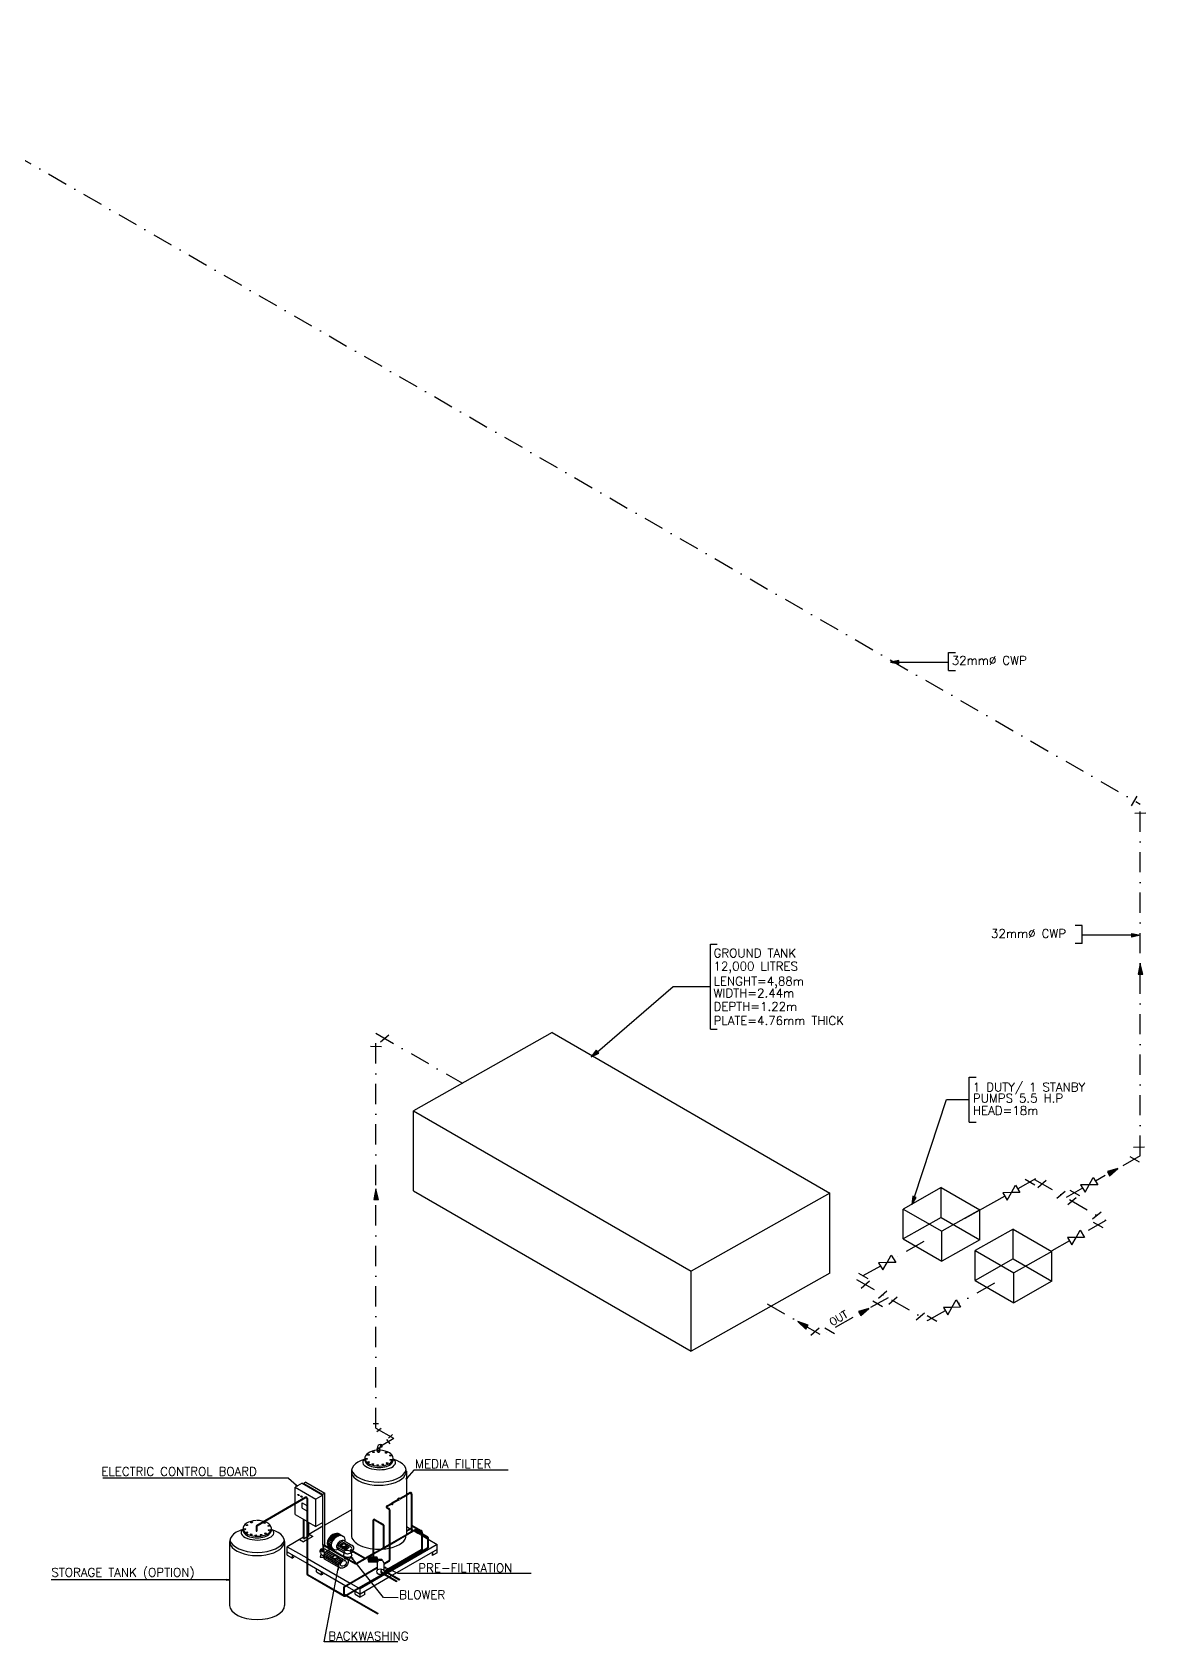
# Model space of a CAD drawing. Extents: x 3065113 to 6433189, y 628544 to 1322066.
# Drawn here: x 3185003 to 3204253, y 696861 to 724688 of the extents above; entities that cross this region are included whole.
import ezdxf

# ---------------------------------------------------------------- set-up
doc = ezdxf.new("R2010")
doc.units = 0
doc.header["$LTSCALE"] = 700
doc.header["$MEASUREMENT"] = 0
doc.linetypes.add('DASHDOT', pattern=[1, 0.5, -0.25, 0, -0.25])
for name, color, linetype in [('DRAINGE', 6, 'CONTINUOUS'), ('LINE', 7, 'CONTINUOUS'), ('PIPE', 4, 'CONTINUOUS'), ('TEXT', 1, 'CONTINUOUS'), ('W-SUPPLY', 4, 'DASHDOT'), ('WAT-TXT', 8, 'CONTINUOUS')]:
    doc.layers.add(name, color=color, linetype=linetype)
doc.styles.add('ROMANC', font='ROMANC', dxfattribs={"height": 0.2})

msp = doc.modelspace()

# ---------------------------------------------------------------- linework, layer by layer
at = {"layer": 'DRAINGE', "color": 4, "linetype": 'Continuous', "flags": 128}
for points in [[(3203274, 704761), (3203345, 704890), (3203421, 704764)], [(3201929, 704626), (3201782, 704623), (3201857, 704497)], [(3201929, 704626), (3202000, 704755), (3202076, 704628)], [(3203274, 704761), (3203126, 704759), (3203202, 704632)], [(3203047, 703851), (3202900, 703848), (3202976, 703722)], [(3203047, 703851), (3203119, 703980), (3203195, 703853)], [(3199782, 703417), (3199853, 703546), (3199929, 703420)], [(3199782, 703417), (3199634, 703415), (3199710, 703289)], [(3200900, 702643), (3200753, 702640), (3200829, 702514)], [(3200900, 702643), (3200972, 702771), (3201047, 702645)]]:
    msp.add_lwpolyline(points, close=True, dxfattribs=at)
at = {"layer": 'LINE', "color": 8}
for p, q in [((3190520, 699145), (3190061, 698879)), ((3190024, 698858), (3189782, 698718)), ((3190267, 698735), (3190334, 698697)), ((3191471, 698854), (3191537, 698817)), ((3191566, 698800), (3191593, 698784)), ((3191604, 698778), (3191667, 698741)), ((3191667, 698741), (3191732, 698704)), ((3189694, 698668), (3189412, 698505)), ((3189412, 698415), (3189412, 698505)), ((3189412, 698505), (3189749, 698311)), ((3190104, 698562), (3190171, 698523)), ((3190105, 698584), (3190172, 698546)), ((3190109, 698536), (3190176, 698498)), ((3190111, 698609), (3190177, 698570)), ((3190121, 698632), (3190187, 698594)), ((3190131, 698651), (3190198, 698612)), ((3190144, 698668), (3190211, 698629)), ((3190158, 698683), (3190225, 698645)), ((3190176, 698699), (3190243, 698660)), ((3190194, 698711), (3190260, 698672)), ((3190213, 698721), (3190280, 698683)), ((3190235, 698730), (3190302, 698691)), ((3190264, 698505), (3190400, 698427)), ((3190268, 698533), (3190411, 698450)), ((3190278, 698555), (3190421, 698472)), ((3190292, 698575), (3190358, 698537)), ((3190312, 698593), (3190383, 698551)), ((3190338, 698607), (3190481, 698525)), ((3190394, 698558), (3190344, 698529)), ((3190344, 698529), (3190391, 698502)), ((3190344, 698516), (3190344, 698529)), ((3190441, 698530), (3190391, 698502)), ((3190441, 698518), (3190391, 698489)), ((3190391, 698489), (3190391, 698502)), ((3190394, 698558), (3190441, 698530)), ((3190416, 698503), (3190436, 698492)), ((3190441, 698518), (3190441, 698530)), ((3190441, 698518), (3190455, 698510)), ((3192005, 698546), (3191156, 698056)), ((3192005, 698456), (3191234, 698011)), ((3191743, 698697), (3191835, 698644)), ((3191847, 698638), (3192005, 698546)), ((3192002, 698401), (3192002, 698455)), ((3192005, 698456), (3192005, 698546)), ((3189412, 698415), (3189749, 698221)), ((3189413, 698361), (3189413, 698415)), ((3189413, 698361), (3189502, 698309)), ((3189502, 698309), (3189502, 698363)), ((3189502, 698334), (3189523, 698322)), ((3189523, 698322), (3189502, 698309)), ((3189761, 698304), (3190501, 697876)), ((3189761, 698214), (3190423, 697831)), ((3190036, 698334), (3190301, 698181)), ((3190041, 698363), (3190305, 698211)), ((3190051, 698386), (3190316, 698234)), ((3190067, 698408), (3190201, 698330)), ((3190088, 698427), (3190228, 698346)), ((3190116, 698443), (3190380, 698290)), ((3190240, 698352), (3190186, 698322)), ((3190186, 698322), (3190237, 698293)), ((3190186, 698309), (3190186, 698322)), ((3190290, 698323), (3190237, 698293)), ((3190290, 698310), (3190237, 698279)), ((3190237, 698279), (3190237, 698293)), ((3190240, 698352), (3190290, 698323)), ((3190263, 698295), (3190331, 698255)), ((3190290, 698310), (3190290, 698323)), ((3190290, 698310), (3190352, 698274)), ((3190822, 698319), (3190958, 698319)), ((3190822, 698310), (3190958, 698310)), ((3190822, 698300), (3190958, 698300)), ((3190822, 698290), (3190958, 698290)), ((3190822, 698282), (3190958, 698282)), ((3190822, 698275), (3190958, 698275)), ((3190822, 698267), (3190958, 698267)), ((3190822, 698258), (3190958, 698258)), ((3190822, 698251), (3190958, 698251)), ((3190822, 698244), (3190958, 698244)), ((3191926, 698378), (3191909, 698368)), ((3191909, 698368), (3191926, 698357)), ((3191926, 698357), (3191926, 698411)), ((3192002, 698401), (3191926, 698357)), ((3189766, 698027), (3190404, 697661)), ((3189915, 698071), (3189915, 698125)), ((3189915, 698071), (3190004, 698020)), ((3190004, 698020), (3190004, 698074)), ((3190004, 698044), (3190025, 698032)), ((3190025, 698032), (3190004, 698020)), ((3191097, 698022), (3190673, 697777)), ((3191175, 697977), (3190673, 697687)), ((3191144, 698050), (3191108, 698029)), ((3191222, 698005), (3191186, 697984)), ((3190435, 697825), (3190567, 697749)), ((3190513, 697870), (3190645, 697794)), ((3190578, 697742), (3190673, 697687)), ((3190586, 697683), (3190586, 697737)), ((3190586, 697683), (3190673, 697633)), ((3190673, 697633), (3190673, 697777)), ((3190750, 697678), (3190673, 697633)), ((3190750, 697678), (3190750, 697732))]:
    msp.add_line(p, q, dxfattribs=at)
at = {"layer": 'PIPE', "color": 5}
for p, q in [((3190970, 700190), (3190970, 700212)), ((3190970, 700212), (3191011, 700212)), ((3190970, 700210), (3191011, 700210)), ((3190970, 700148), (3190970, 700170)), ((3191011, 700189), (3191011, 700212)), ((3191011, 700148), (3191011, 700172)), ((3191025, 700272), (3191025, 700232)), ((3191025, 700272), (3191044, 700272)), ((3191025, 700232), (3191044, 700232)), ((3191027, 700272), (3191027, 700232)), ((3190520, 699811), (3190520, 698706)), ((3191471, 699811), (3191471, 699659)), ((3191471, 699659), (3191471, 699607)), ((3191471, 699607), (3191471, 699406)), ((3191471, 699388), (3191471, 698706)), ((3188416, 698596), (3188416, 697491)), ((3189366, 698596), (3189366, 698444)), ((3190066, 698465), (3190109, 698440)), ((3190134, 698504), (3190212, 698459)), ((3190288, 698464), (3190395, 698402)), ((3190307, 698728), (3190386, 698682)), ((3190395, 698609), (3190543, 698523)), ((3189366, 698444), (3189366, 698392)), ((3189366, 698392), (3189366, 698191)), ((3189366, 698191), (3189366, 697491)), ((3189994, 698378), (3189982, 698326)), ((3190002, 698370), (3190038, 698350)), ((3190062, 698290), (3190332, 698135)), ((3190176, 698444), (3190446, 698289)), ((3190397, 698410), (3190385, 698357)), ((3190509, 698410), (3190526, 698353)), ((3190822, 698238), (3190822, 698329)), ((3190822, 698329), (3190958, 698329)), ((3190958, 698238), (3190822, 698238)), ((3190958, 698329), (3190958, 698238)), ((3190969, 698314), (3190958, 698314)), ((3190958, 698254), (3190982, 698254)), ((3190968, 698224), (3190968, 698100)), ((3190969, 698254), (3190969, 698314)), ((3190969, 698289), (3191049, 698289)), ((3191049, 698289), (3191049, 698264)), ((3191081, 698224), (3191081, 698091))]:
    msp.add_line(p, q, dxfattribs=at)
at = {"layer": 'PIPE', "color": 4, "ltscale": 9}
for p, q in [((3191257, 700377), (3191040, 700251)), ((3189727, 699360), (3188884, 698873)), ((3189733, 699350), (3188890, 698863)), ((3189727, 699360), (3189733, 699350)), ((3189749, 699340), (3189749, 698036)), ((3189749, 699340), (3189761, 699340)), ((3189761, 699340), (3189761, 698036)), ((3191327, 699320), (3191219, 699258)), ((3191335, 699312), (3191232, 699252)), ((3191349, 699344), (3191320, 699327)), ((3191327, 699322), (3191320, 699327)), ((3191356, 699339), (3191349, 699344)), ((3191459, 699396), (3191359, 699339)), ((3191466, 699387), (3191366, 699329)), ((3191474, 699393), (3191471, 699396)), ((3191473, 699397), (3191476, 699394)), ((3191475, 699389), (3191474, 699393)), ((3191483, 699394), (3191475, 699389)), ((3191476, 699394), (3191483, 699394)), ((3191537, 699441), (3191478, 699407)), ((3191537, 699441), (3191478, 699407)), ((3191539, 699429), (3191485, 699398)), ((3191537, 699441), (3191543, 699443)), ((3191539, 699427), (3191540, 699427)), ((3191552, 699412), (3191552, 699417)), ((3191554, 699411), (3191554, 698915)), ((3191565, 699411), (3191566, 698877)), ((3191567, 699412), (3191568, 699421)), ((3191134, 699175), (3191128, 699178)), ((3191142, 699214), (3191134, 699211)), ((3191136, 699175), (3191162, 699160)), ((3191141, 699187), (3191138, 699189)), ((3191211, 699253), (3191141, 699212)), ((3191145, 699200), (3191141, 699200)), ((3191142, 699186), (3191141, 699187)), ((3191141, 699185), (3191168, 699169)), ((3191143, 699214), (3191142, 699214)), ((3191213, 699241), (3191145, 699201)), ((3191162, 699159), (3191168, 699154)), ((3191169, 699170), (3191174, 699167)), ((3191171, 699146), (3191171, 699149)), ((3191171, 699145), (3191171, 698270)), ((3191183, 699145), (3191183, 698270)), ((3191184, 699146), (3191184, 699150)), ((3191209, 699246), (3191215, 699239)), ((3191216, 699244), (3191225, 699235)), ((3191228, 699256), (3191234, 699249)), ((3191235, 699244), (3191228, 699251)), ((3191230, 699235), (3191234, 699237)), ((3188873, 698854), (3188885, 698854)), ((3188873, 698850), (3188873, 698776)), ((3188873, 698776), (3188885, 698776)), ((3188882, 698871), (3188889, 698862)), ((3188885, 698850), (3188885, 698776)), ((3190893, 698958), (3190893, 698329)), ((3190893, 698958), (3190904, 698958)), ((3190904, 698958), (3190904, 698329)), ((3190926, 698977), (3190921, 698967)), ((3190921, 698967), (3191062, 698885)), ((3190926, 698977), (3191068, 698895)), ((3191068, 698895), (3191062, 698885)), ((3191067, 698876), (3191067, 698485)), ((3191079, 698876), (3191067, 698876)), ((3191079, 698877), (3191079, 698486)), ((3191623, 698789), (3191183, 698534)), ((3191554, 698827), (3191471, 698779)), ((3191554, 698814), (3191471, 698766)), ((3191525, 698745), (3191495, 698728)), ((3191552, 698761), (3191525, 698745)), ((3191547, 698809), (3191541, 698819)), ((3191552, 698768), (3191552, 698761)), ((3191552, 698761), (3191563, 698754)), ((3191554, 698915), (3191554, 698827)), ((3191554, 698889), (3191566, 698889)), ((3191554, 698849), (3191566, 698849)), ((3191554, 698834), (3191566, 698834)), ((3191554, 698814), (3191554, 698766)), ((3191554, 698803), (3191566, 698803)), ((3191563, 698754), (3191569, 698771)), ((3191566, 698877), (3191725, 698785)), ((3191566, 698864), (3191566, 698767)), ((3191566, 698864), (3191719, 698775)), ((3191617, 698799), (3191569, 698771)), ((3191569, 698771), (3191569, 698771)), ((3191576, 698858), (3191581, 698868)), ((3191617, 698799), (3191623, 698789)), ((3191634, 698799), (3191629, 698789)), ((3191629, 698789), (3191721, 698735)), ((3191634, 698799), (3191721, 698749)), ((3191719, 698773), (3191726, 698767)), ((3191727, 698786), (3191733, 698783)), ((3191729, 698757), (3191729, 698761)), ((3191732, 698755), (3191732, 698457)), ((3191743, 698756), (3191743, 698457)), ((3191745, 698757), (3191745, 698762)), ((3190027, 698510), (3190039, 698510)), ((3190027, 698510), (3190027, 698424)), ((3190039, 698510), (3190039, 698424)), ((3190053, 698520), (3190594, 698207)), ((3190060, 698529), (3190055, 698519)), ((3190059, 698530), (3190600, 698217)), ((3190512, 698452), (3190765, 698306)), ((3191171, 698541), (3190904, 698387)), ((3191171, 698528), (3190904, 698374)), ((3191065, 698487), (3191065, 698480)), ((3191065, 698480), (3191076, 698472)), ((3191076, 698472), (3191082, 698489)), ((3191082, 698489), (3191082, 698490)), ((3191831, 698479), (3191128, 698073)), ((3191837, 698469), (3191139, 698066)), ((3191495, 698728), (3191183, 698548)), ((3191743, 698457), (3191732, 698457)), ((3191755, 698729), (3191835, 698683)), ((3191755, 698716), (3191830, 698673)), ((3191835, 698683), (3191830, 698673)), ((3191837, 698469), (3191831, 698479)), ((3191835, 698663), (3191835, 698485)), ((3191847, 698663), (3191835, 698663)), ((3191847, 698485), (3191835, 698485)), ((3191847, 698663), (3191847, 698485)), ((3190506, 698442), (3190753, 698300)), ((3190600, 698217), (3190594, 698207)), ((3190893, 698380), (3190611, 698217)), ((3190611, 698217), (3190617, 698207)), ((3190893, 698367), (3190617, 698207)), ((3191166, 698260), (3191081, 698211)), ((3191172, 698250), (3191081, 698198)), ((3191728, 698451), (3191112, 698095)), ((3191734, 698441), (3191118, 698085)), ((3191172, 698250), (3191166, 698260)), ((3191183, 698269), (3191171, 698269)), ((3191734, 698441), (3191728, 698451)), ((3189749, 698036), (3189761, 698036)), ((3189766, 698027), (3189760, 698017)), ((3189760, 698017), (3190398, 697651)), ((3189761, 698017), (3189761, 698016)), ((3189761, 698017), (3189761, 698016)), ((3190968, 698146), (3190394, 697814)), ((3190968, 698132), (3190400, 697804)), ((3191069, 698039), (3190418, 697663)), ((3191081, 698032), (3190430, 697656)), ((3191029, 698090), (3191029, 698074)), ((3191029, 698074), (3191041, 698074)), ((3191040, 698054), (3191046, 698064)), ((3191040, 698054), (3191298, 697906)), ((3191041, 698090), (3191041, 698074)), ((3191046, 698064), (3191303, 697916)), ((3191116, 698066), (3191081, 698045)), ((3191128, 698059), (3191092, 698039)), ((3191112, 698095), (3191118, 698085)), ((3191112, 698069), (3191118, 698079)), ((3191112, 698069), (3191346, 697934)), ((3191118, 698079), (3191352, 697943)), ((3190383, 697795), (3190383, 697696)), ((3190383, 697795), (3190394, 697795)), ((3190383, 697696), (3190394, 697696)), ((3190394, 697814), (3190400, 697804)), ((3190394, 697795), (3190394, 697696)), ((3190394, 697677), (3190400, 697687)), ((3190394, 697677), (3190418, 697663)), ((3190398, 697651), (3190397, 697651)), ((3190398, 697651), (3190397, 697651)), ((3190398, 697651), (3190404, 697661)), ((3190400, 697687), (3190430, 697670)), ((3190418, 697663), (3190414, 697661)), ((3190420, 697651), (3190414, 697661)), ((3190430, 697656), (3190420, 697651)), ((3190430, 697656), (3190969, 697345)), ((3190441, 697663), (3190975, 697355))]:
    msp.add_line(p, q, dxfattribs=at)
at = {"layer": 'PIPE', "color": 7}
for p, q in [((3189669, 699602), (3189548, 699533)), ((3189669, 699602), (3190024, 699398)), ((3189735, 699619), (3189698, 699598)), ((3189698, 699598), (3190024, 699410)), ((3189698, 699586), (3189698, 699598)), ((3189735, 699619), (3190061, 699431)), ((3189548, 699256), (3189548, 699533)), ((3189548, 699533), (3189903, 699328)), ((3190024, 699398), (3189903, 699328)), ((3189903, 698856), (3189903, 699328)), ((3190024, 699452), (3190024, 699452)), ((3190061, 699431), (3190024, 699410)), ((3190024, 698530), (3190024, 699410)), ((3190061, 698529), (3190061, 699431)), ((3189548, 699061), (3189548, 699243)), ((3189548, 699061), (3189749, 698944)), ((3189672, 699172), (3189672, 699263)), ((3189672, 699263), (3189749, 699219)), ((3189672, 699172), (3189749, 699128)), ((3189694, 698648), (3189694, 698976)), ((3189704, 698643), (3189704, 698971)), ((3189761, 698938), (3189903, 698856)), ((3189782, 698688), (3189782, 698926)), ((3190024, 698926), (3189903, 698856)), ((3189625, 698628), (3189691, 698590)), ((3189749, 698624), (3189691, 698590)), ((3189694, 698648), (3189704, 698643)), ((3189749, 698669), (3189704, 698643)), ((3189782, 698688), (3189761, 698675)), ((3189853, 698684), (3189761, 698631)), ((3189788, 698722), (3189853, 698684)), ((3190656, 697787), (3190673, 697777))]:
    msp.add_line(p, q, dxfattribs=at)
at = {"layer": 'PIPE', "color": 5}
msp.add_lwpolyline([(3191044, 700272), (3191046, 700269), (3191047, 700267), (3191047, 700265), (3191048, 700263), (3191048, 700261), (3191047, 700260), (3191047, 700259), (3191046, 700258), (3191046, 700257), (3191045, 700257), (3191044, 700256), (3191043, 700255), (3191042, 700255), (3191041, 700254), (3191040, 700253), (3191040, 700252), (3191039, 700251), (3191039, 700250), (3191038, 700249), (3191038, 700248), (3191038, 700247), (3191038, 700246), (3191038, 700244), (3191038, 700243), (3191038, 700242), (3191038, 700241), (3191038, 700240), (3191039, 700239), (3191039, 700238), (3191039, 700237), (3191040, 700236), (3191040, 700235), (3191041, 700235), (3191041, 700234), (3191042, 700233), (3191043, 700233), (3191043, 700233), (3191044, 700232), (3191045, 700232), (3191046, 700232), (3191047, 700232), (3191047, 700232), (3191048, 700232), (3191049, 700233), (3191050, 700234), (3191051, 700235), (3191051, 700236), (3191051, 700237), (3191052, 700239), (3191052, 700242), (3191051, 700244), (3191051, 700247), (3191050, 700249), (3191049, 700252), (3191048, 700255), (3191046, 700257)], dxfattribs=at)
at = {"layer": 'PIPE', "color": 4, "ltscale": 9}
for points in [[(3190512, 698452), (3190510, 698453), (3190509, 698453), (3190508, 698453), (3190507, 698452), (3190506, 698452), (3190505, 698451), (3190505, 698451), (3190505, 698450), (3190504, 698449), (3190504, 698448), (3190504, 698447), (3190504, 698446), (3190505, 698445), (3190505, 698444), (3190505, 698443), (3190506, 698442)], [(3190039, 698424), (3190039, 698423), (3190038, 698422), (3190038, 698421), (3190037, 698420), (3190036, 698420), (3190035, 698419), (3190034, 698419), (3190033, 698419), (3190032, 698419), (3190031, 698419), (3190030, 698419), (3190029, 698420), (3190028, 698421), (3190028, 698421), (3190027, 698422), (3190027, 698424)], [(3191041, 698090), (3191040, 698090), (3191039, 698091), (3191039, 698092), (3191038, 698092), (3191038, 698092), (3191037, 698093), (3191037, 698093), (3191036, 698093), (3191035, 698093), (3191035, 698093), (3191034, 698093), (3191034, 698093), (3191033, 698093), (3191033, 698093), (3191032, 698093), (3191032, 698093), (3191031, 698092), (3191031, 698092), (3191030, 698092), (3191030, 698092), (3191030, 698091), (3191029, 698091), (3191029, 698090), (3191029, 698090)], [(3191303, 697916), (3191304, 697915), (3191305, 697915), (3191305, 697914), (3191306, 697913), (3191306, 697913), (3191306, 697912), (3191306, 697912), (3191305, 697912), (3191305, 697912), (3191305, 697911), (3191304, 697911), (3191304, 697911), (3191304, 697911), (3191303, 697911), (3191303, 697910), (3191302, 697910), (3191302, 697910), (3191301, 697910), (3191301, 697910), (3191300, 697910), (3191300, 697910), (3191299, 697910), (3191299, 697910), (3191299, 697909), (3191299, 697909), (3191298, 697909), (3191298, 697909), (3191298, 697908), (3191298, 697908), (3191298, 697907), (3191298, 697907), (3191298, 697907), (3191298, 697907), (3191298, 697906), (3191299, 697906), (3191299, 697906), (3191299, 697906), (3191299, 697906), (3191300, 697906), (3191300, 697906), (3191301, 697906), (3191301, 697906), (3191302, 697906), (3191303, 697907), (3191303, 697907), (3191304, 697908), (3191304, 697909), (3191304, 697910)], [(3191352, 697943), (3191352, 697943), (3191353, 697942), (3191353, 697941), (3191354, 697940), (3191354, 697940), (3191353, 697940), (3191353, 697939), (3191353, 697939), (3191353, 697939), (3191352, 697939), (3191352, 697939), (3191351, 697938), (3191351, 697938), (3191351, 697938), (3191350, 697938), (3191350, 697938), (3191349, 697938), (3191349, 697938), (3191349, 697937), (3191348, 697937), (3191348, 697937), (3191348, 697937), (3191348, 697936), (3191347, 697936), (3191347, 697936), (3191347, 697935), (3191347, 697935), (3191347, 697935), (3191347, 697934), (3191347, 697934), (3191347, 697934), (3191347, 697933), (3191347, 697933), (3191348, 697933), (3191348, 697933), (3191349, 697933), (3191349, 697933), (3191349, 697933), (3191350, 697933), (3191350, 697933), (3191351, 697934), (3191351, 697934), (3191351, 697935), (3191352, 697935), (3191352, 697936), (3191352, 697937), (3191352, 697938), (3191352, 697939)], [(3190975, 697355), (3190976, 697354), (3190976, 697353), (3190976, 697352), (3190976, 697352), (3190976, 697351), (3190976, 697351), (3190976, 697350), (3190975, 697350), (3190975, 697350), (3190974, 697350), (3190974, 697349), (3190973, 697349), (3190973, 697349), (3190972, 697349), (3190972, 697349), (3190972, 697349), (3190971, 697349), (3190971, 697348), (3190971, 697348), (3190971, 697348), (3190970, 697348), (3190970, 697347), (3190970, 697347), (3190970, 697347), (3190970, 697346), (3190970, 697346), (3190970, 697346), (3190970, 697345), (3190970, 697345), (3190970, 697345), (3190971, 697345), (3190971, 697344), (3190971, 697344), (3190972, 697344), (3190973, 697344), (3190973, 697345), (3190974, 697345), (3190974, 697346), (3190975, 697348), (3190975, 697349)]]:
    msp.add_lwpolyline(points, dxfattribs=at)
at = {"layer": 'PIPE', "color": 5}
for centre, radius, start, end in [((3191026, 700217), 55.5, 90.9794, 185.1886), ((3190991, 700163), 24.8, 215.4924, 324.5076), ((3191026, 700216), 15.7, 93.8543, 196.6816), ((3190876, 698283), 69.9, 139.7182, 220.2818)]:
    msp.add_arc(centre, radius, start, end, dxfattribs=at)
at = {"layer": 'PIPE', "color": 4, "ltscale": 9}
for centre, radius, start, end in [((3189738, 699340), 22.3, 360, 120), ((3189738, 699340), 10.8, 360, 120), ((3191545, 699435), 10.4, 146.0829, 235.283), ((3191548, 699435), 10.4, 140.286, 232.2922), ((3191544, 699419), 8.34, 347.9049, 113.3893), ((3191544, 699420), 23.5, 2.5759, 92.9843), ((3191560, 699422), 10.4, 220.4962, 315.4932), ((3191560, 699419), 10.4, 226.2931, 315.4932), ((3191141, 699193), 19.2, 109.2324, 229.7025), ((3191130, 699186), 9.74, 279.7596, 10.0779), ((3191132, 699184), 9.74, 282.5755, 11.7756), ((3191142, 699193), 6.44, 105.9206, 228.123), ((3191134, 699206), 9.74, 320.1009, 50.4193), ((3191137, 699206), 9.74, 322.9168, 52.1169), ((3191171, 699161), 8.85, 102.9546, 192.1547), ((3191173, 699160), 8.85, 97.1578, 192.1547), ((3191163, 699149), 7.2, 0, 50.8595), ((3191177, 699154), 8.85, 220.1807, 321.2953), ((3191177, 699152), 8.85, 220.1807, 321.2953), ((3191163, 699149), 21.7, 0.4669, 57.9268), ((3191228, 699238), 4.08, 234.4289, 301.2197), ((3191232, 699241), 4.08, 301.2197, 48.9745), ((3188896, 698854), 22.3, 120, 180), ((3188896, 698854), 10.8, 120, 180), ((3190915, 698958), 22.3, 60, 180), ((3190915, 698958), 10.8, 60, 180), ((3191057, 698876), 10.8, 0.0009, 60), ((3191057, 698876), 22.3, 0.0009, 60), ((3191626, 698784), 16.9, 60, 120), ((3191626, 698784), 5.4, 60, 120), ((3191729, 698775), 10.6, 102.9546, 192.1547), ((3191731, 698774), 10.6, 97.1578, 192.1547), ((3191720, 698761), 8.64, 0, 50.8595), ((3191737, 698767), 10.6, 220.1807, 321.2953), ((3191737, 698764), 10.6, 220.1807, 321.2953), ((3191719, 698761), 26, 0.4669, 57.9268), ((3190049, 698510), 22.3, 60, 180), ((3190049, 698510), 10.8, 60, 180), ((3191725, 698457), 7.2, 300, 360), ((3191725, 698457), 18.7, 300, 360), ((3191824, 698663), 10.8, 360, 60), ((3191828, 698485), 7.2, 300, 360), ((3191824, 698663), 22.3, 360, 60), ((3191828, 698485), 18.7, 300, 360), ((3190606, 698227), 22.3, 240, 299.9999), ((3190606, 698227), 10.8, 240, 299.9999), ((3191161, 698269), 10.8, 300, 360), ((3191161, 698269), 22.3, 300, 360), ((3189772, 698036), 22.3, 180, 240), ((3189772, 698036), 10.8, 180, 240), ((3191051, 698074), 22.3, 180, 240), ((3191051, 698074), 10.8, 180, 240), ((3191119, 698082), 15.1, 120, 240), ((3191119, 698082), 3.6, 120, 240), ((3190405, 697795), 22.3, 120, 180), ((3190405, 697696), 22.3, 180, 240), ((3190405, 697795), 10.8, 120, 180), ((3190405, 697696), 10.8, 180, 240), ((3190409, 697670), 22.3, 240, 300), ((3190409, 697670), 10.8, 240, 300)]:
    msp.add_arc(centre, radius, start, end, dxfattribs=at)
at = {"layer": 'PIPE', "color": 5}
for centre, major_axis, ratio, start_param, end_param in [((3190997, 700036), (245, 0), 0.557083, 1.688811, 7.795363), ((3190989, 700197), (26.3, 0), 0.557083, 2.325677, 6.845734), ((3190989, 700187), (26.3, 0), 0.557083, 2.325677, 6.845734), ((3190989, 700180), (26.3, 0), 0.557083, 2.376057, 6.909678), ((3190995, 699811), (475, 0), 0.512621, 2.103928, 7.312599), ((3191001, 699963), (-283, 3), 0.448193, -0.41742, 3.582908), ((3190997, 700009), (245, 0), 0.557083, 3.04138, 6.383398), ((3190995, 699866), (475, 0), 0.512621, 3.256033, 6.168745), ((3188891, 698596), (475, 0), 0.512621, 2.103928, 7.312599), ((3188896, 698748), (-283, 3), 0.448193, -0.41742, 3.582908), ((3188893, 698821), (245, 0), 0.557083, 1.65053, 7.886602), ((3188893, 698794), (245, 0), 0.557083, 3.04138, 6.360453), ((3190226, 698613), (101, 101), 0.685139, 0.10628, 3.386467), ((3188891, 698651), (475, 0), 0.512621, 3.256033, 6.168745), ((3190004, 698437), (24.8, 24.8), 0.685139, 0.129152, 3.561544), ((3190038, 698416), (41.3, 41.3), 0.685139, 1.190937, 3.33127), ((3190120, 698367), (68.8, 68.8), 0.685139, 0.138156, 3.435272), ((3190038, 698416), (41.3, 41.3), 0.685139, 0, 0.820185), ((3190293, 698574), (101, 101), 0.685139, 0.257416, 4.12604), ((3190342, 698536), (64.5, 64.5), 0.685139, 0.138156, 3.435272), ((3190293, 698574), (101, 101), 0.685139, -0.775026, 0.257416), ((3190485, 698453), (64.5, 64.5), 0.685139, 4.486273, 8.706336), ((3190485, 698455), (38.7, 38.7), 0.685139, 4.549944, 8.675371), ((3190995, 698706), (475, 0), 0.512621, 3.147886, 4.798268), ((3190995, 698706), (475, 0), 0.512621, 4.852009, 5.091907), ((3190995, 698706), (475, 0), 0.512621, 5.118142, 6.276892), ((3190016, 698383), (-141, 6), 0.426392, 1.343255, 1.739303), ((3190037, 698427), (17.4, -1.6), 0.685139, 2.231075, 7.801846), ((3190456, 698354), (-70.3, 2.8), 0.426392, -0.023322, 3.347836), ((3190467, 698329), (42.4, 0), 0.785548, 3.143551, 3.485897), ((3190467, 698329), (42.4, 0), 0.785548, 4.671263, 6.414562), ((3191024, 698224), (-56.6, 0), 0.785548, 3.141593, 6.283185), ((3188891, 697491), (475, 0), 0.512621, 3.147886, 6.276892)]:
    msp.add_ellipse(centre, major_axis=major_axis, ratio=ratio, start_param=start_param, end_param=end_param, dxfattribs=at)
for centre, major_axis, ratio in [((3190901, 700142), (15.7, 0), 0.557083), ((3191124, 700131), (15.7, 0), 0.557083), ((3190784, 700022), (15.7, 0), 0.557083), ((3190816, 700095), (15.7, 0), 0.557083), ((3190817, 699968), (15.7, 0), 0.557083), ((3190892, 699932), (15.7, 0), 0.557083), ((3190975, 699914), (15.7, 0), 0.557083), ((3191063, 699924), (15.7, 0), 0.557083), ((3191139, 699950), (15.7, 0), 0.557083), ((3191196, 700082), (15.7, 0), 0.557083), ((3191204, 700005), (15.7, 0), 0.557083), ((3188680, 698807), (15.7, 0), 0.557083), ((3188711, 698880), (15.7, 0), 0.557083), ((3188713, 698753), (15.7, 0), 0.557083), ((3188796, 698927), (15.7, 0), 0.557083), ((3189020, 698916), (15.7, 0), 0.557083), ((3189035, 698735), (15.7, 0), 0.557083), ((3189092, 698867), (15.7, 0), 0.557083), ((3189100, 698790), (15.7, 0), 0.557083), ((3188787, 698717), (15.7, 0), 0.557083), ((3188871, 698699), (15.7, 0), 0.557083), ((3188959, 698709), (15.7, 0), 0.557083), ((3190384, 698214), (68.8, 68.8), 0.685139), ((3190384, 698216), (41.3, 41.3), 0.685139), ((3190453, 698412), (56.4, -3.8), 0.589151), ((3191022, 698073), (63.6, 0), 0.785548)]:
    msp.add_ellipse(centre, major_axis=major_axis, ratio=ratio, dxfattribs=at)
at = {"layer": 'PIPE', "color": 7}
for centre in [(3189608, 699399), (3189659, 699371)]:
    msp.add_ellipse(centre, major_axis=(12.8, -9), ratio=0.557083, dxfattribs=at)
at = {"layer": 'PIPE', "color": 4, "ltscale": 9}
for centre, major_axis, start_param, end_param in [((3191347, 699325), (19, 9), -1.002891, 4.669329), ((3191472, 699397), (13.6, 6.4), -1.002891, 4.669329), ((3191471, 699397), (8.15, 3.84), -1.159365, 4.809236), ((3191225, 699244), (9.52, 4.94), 2.412963, 4.255451), ((3191225, 699244), (9.52, 4.94), -0.592629, 1.012138), ((3191560, 698770), (8.47, 1.41), 2.357878, 5.209748), ((3191560, 698770), (8.47, 1.41), -1.002891, 0.854293), ((3191074, 698489), (8.47, 1.41), 2.357878, 5.209748), ((3191074, 698489), (8.47, 1.41), -1.002891, 0.854293)]:
    msp.add_ellipse(centre, major_axis=major_axis, ratio=0.557083, start_param=start_param, end_param=end_param, dxfattribs=at)
for centre, major_axis in [((3191471, 699397), (2.45, 1.15)), ((3191218, 699251), (9.52, 4.94)), ((3191230, 699239), (5.71, 2.97))]:
    msp.add_ellipse(centre, major_axis=major_axis, ratio=0.557083, dxfattribs=at)
at = {"layer": 'TEXT', "color": 7}
for p, q in [((3189432, 699690), (3186226, 699690)), ((3189432, 699690), (3189569, 699567)), ((3191602, 699830), (3191478, 699691)), ((3193232, 699830), (3191602, 699830)), ((3191077, 697625), (3190534, 698308)), ((3188416, 697933), (3185333, 697933)), ((3190050, 696862), (3190294, 698131)), ((3191327, 698043), (3191102, 698145)), ((3193629, 698043), (3191327, 698043)), ((3191329, 697624), (3191077, 697625)), ((3191322, 696861), (3190050, 696862))]:
    msp.add_line(p, q, dxfattribs=at)
for points in [[(3189555, 699574), (3189588, 699553), (3189562, 699583)], [(3191484, 699705), (3191464, 699672), (3191493, 699698)], [(3190553, 698295), (3190512, 698332), (3190541, 698285)], [(3188357, 697924), (3188416, 697933), (3188357, 697941)], [(3190296, 698114), (3190296, 698154), (3190284, 698116)], [(3191118, 698143), (3191080, 698153), (3191114, 698133)]]:
    msp.add_lwpolyline(points, close=True, dxfattribs=at)
for points in [[(3189555, 699574), (3189562, 699583), (3189588, 699553)], [(3191484, 699705), (3191493, 699698), (3191464, 699672)], [(3190553, 698295), (3190541, 698285), (3190512, 698332)], [(3188357, 697924), (3188357, 697941), (3188416, 697933)], [(3190296, 698114), (3190284, 698116), (3190296, 698154)], [(3191118, 698143), (3191114, 698133), (3191080, 698153)]]:
    msp.add_solid(points, dxfattribs=at)
at = {"layer": 'W-SUPPLY'}
for p, q in [((3181041, 724688), (3204158, 711341)), ((3204098, 711479), (3204002, 711315)), ((3204158, 705263), (3204158, 711341)), ((3204062, 711188), (3204253, 711191)), ((3190945, 707381), (3192440, 706518)), ((3190945, 700557), (3190945, 707381)), ((3191021, 707233), (3191166, 707357)), ((3190850, 707156), (3191040, 707154)), ((3204042, 705415), (3204232, 705418)), ((3204158, 705263), (3203383, 704827)), ((3203974, 705253), (3204139, 705158)), ((3202345, 704864), (3202038, 704691)), ((3202168, 704858), (3202333, 704763)), ((3202330, 704856), (3203562, 704144)), ((3202389, 704718), (3202533, 704842)), ((3202714, 704530), (3202858, 704654)), ((3203161, 704702), (3202875, 704541)), ((3202939, 704671), (3203104, 704576)), ((3202905, 704419), (3203050, 704544)), ((3203334, 704172), (3203479, 704296)), ((3203563, 704145), (3203157, 703917)), ((3203344, 704116), (3203509, 704021)), ((3200418, 703779), (3199891, 703483)), ((3202935, 703791), (3202498, 703546)), ((3199669, 703358), (3199253, 703124)), ((3199284, 703235), (3199449, 703140)), ((3199253, 703124), (3200485, 702413)), ((3199332, 702975), (3199477, 703099)), ((3199630, 702803), (3199774, 702927)), ((3201636, 703060), (3201009, 702708)), ((3197707, 702705), (3198647, 702162)), ((3199799, 702810), (3198647, 702162)), ((3199535, 702755), (3199700, 702660)), ((3199810, 702699), (3199954, 702823)), ((3200285, 702425), (3200430, 702549)), ((3200474, 702501), (3200639, 702406)), ((3200787, 702583), (3200485, 702413)), ((3198465, 702164), (3198609, 702288)), ((3198705, 702288), (3198870, 702193)), ((3190899, 700638), (3190992, 700637)), ((3190945, 700557), (3191257, 700377)), ((3190963, 700496), (3191033, 700557)), ((3191160, 700382), (3191230, 700443)), ((3191129, 700356), (3191185, 700282))]:
    msp.add_line(p, q, dxfattribs=at)
at = {"layer": 'W-SUPPLY', "color": 3, "linetype": 'Continuous'}
for p, q in [((3193993, 707392), (3191593, 706041)), ((3193993, 707392), (3198793, 704620)), ((3191593, 706041), (3196393, 703270)), ((3191593, 704655), (3191593, 706041)), ((3191593, 704655), (3196393, 701884)), ((3198793, 704620), (3196393, 703270)), ((3198793, 703235), (3198793, 704620)), ((3200718, 704714), (3200059, 704343)), ((3200718, 704714), (3201384, 704329)), ((3200718, 704198), (3200718, 704714)), ((3200059, 703827), (3200059, 704343)), ((3200059, 704343), (3200725, 703958)), ((3201384, 704329), (3200725, 703958)), ((3201384, 703813), (3201384, 704329)), ((3200718, 704198), (3200059, 703827)), ((3200718, 704198), (3201384, 703813)), ((3200059, 703827), (3200725, 703442)), ((3200725, 703442), (3200725, 703958)), ((3201384, 703813), (3200725, 703442)), ((3201961, 703996), (3201303, 703625)), ((3201961, 703996), (3202628, 703611)), ((3201961, 703480), (3201961, 703996)), ((3201303, 703109), (3201303, 703625)), ((3201303, 703625), (3201969, 703240)), ((3201961, 703480), (3201303, 703109)), ((3201961, 703480), (3202628, 703095)), ((3202628, 703611), (3201969, 703240)), ((3202628, 703095), (3202628, 703611)), ((3196393, 701884), (3196393, 703270)), ((3198793, 703235), (3196393, 701884)), ((3201969, 702724), (3201969, 703240)), ((3201303, 703109), (3201969, 702724)), ((3202628, 703095), (3201969, 702724))]:
    msp.add_line(p, q, dxfattribs=at)
at = {"layer": 'W-SUPPLY', "linetype": 'Continuous'}
msp.add_line((3201816, 704566), (3201126, 704178), dxfattribs=at)
at = {"layer": 'W-SUPPLY'}
for points in [[(3204158, 708587), (3204121, 708404), (3204201, 708405)], [(3203767, 705043), (3203588, 704989), (3203627, 704919)], [(3190945, 704690), (3190911, 704507), (3190991, 704509)], [(3198239, 702397), (3198374, 702268), (3198416, 702336)], [(3199468, 702624), (3199289, 702570), (3199328, 702500)]]:
    msp.add_lwpolyline(points, close=True, dxfattribs=at)
for points in [[(3204121, 708404), (3204201, 708405), (3204158, 708587)], [(3203588, 704989), (3203627, 704919), (3203767, 705043)], [(3190911, 704507), (3190991, 704509), (3190945, 704690)], [(3198374, 702268), (3198416, 702336), (3198239, 702397)], [(3199289, 702570), (3199328, 702500), (3199468, 702624)]]:
    msp.add_solid(points, dxfattribs=at)
at = {"layer": 'WAT-TXT', "color": 7}
for p, q in [((3199981, 713797), (3200845, 713797)), ((3200845, 713655), (3200845, 713965)), ((3200845, 713965), (3200964, 713965)), ((3200845, 713655), (3200964, 713655)), ((3203150, 709243), (3203031, 709243)), ((3203150, 708933), (3203150, 709243)), ((3204014, 709075), (3203150, 709075)), ((3196727, 707455), (3196727, 708922)), ((3196727, 708922), (3196846, 708922)), ((3203150, 708933), (3203031, 708933)), ((3194774, 707063), (3196082, 708189)), ((3196082, 708189), (3196727, 708189)), ((3196727, 707455), (3196846, 707455)), ((3201201, 705847), (3201201, 706625)), ((3201201, 706625), (3201320, 706625)), ((3200254, 704555), (3200807, 706236)), ((3200807, 706236), (3201201, 706236)), ((3201201, 705847), (3201320, 705847))]:
    msp.add_line(p, q, dxfattribs=at)
for points in [[(3199841, 713797), (3199981, 713766), (3199981, 713828)], [(3204154, 709075), (3204014, 709044), (3204014, 709106)], [(3194668, 706972), (3194795, 707040), (3194754, 707087)], [(3200210, 704422), (3200283, 704545), (3200225, 704565)]]:
    msp.add_lwpolyline(points, close=True, dxfattribs=at)
for points in [[(3199981, 713766), (3199981, 713828), (3199841, 713797)], [(3204014, 709044), (3204014, 709106), (3204154, 709075)], [(3194795, 707040), (3194754, 707087), (3194668, 706972)], [(3200283, 704545), (3200225, 704565), (3200210, 704422)]]:
    msp.add_solid(points, dxfattribs=at)

# ---------------------------------------------------------------- texts
at = {"layer": 'WAT-TXT', "color": 7, "style": 'ROMANC'}
for s, p in [('32mm%%c CWP', (3200898, 713753)), ('32mm%%c CWP', (3201577, 709031)), ('GROUND TANK', (3196781, 708694)), ('12,000 LITRES', (3196781, 708465)), ('LENGHT=4,88m  ', (3196781, 708208)), ('WIDTH=2.44m  ', (3196781, 708002)), ('DEPTH=1.22m  ', (3196781, 707770)), ('PLATE=4.76mm THICK', (3196781, 707525)), ('1 DUTY/ 1 STANBY', (3201264, 706377)), ('PUMPS 5.5 H.P', (3201264, 706184)), ('HEAD=18m', (3201264, 705971)), ('ELECTRIC CONTROL BOARD', (3186199, 699731)), ('MEDIA FILTER', (3191623, 699862)), ('PRE-FILTRATION', (3191676, 698063)), ('STORAGE TANK (OPTION)', (3185335, 697986)), ('BLOWER', (3191346, 697601)), ('BACKWASHING ', (3190120, 696885))]:
    msp.add_text(s, height=150, dxfattribs=at).set_placement(p)
msp.add_text('OUT', height=130, rotation=30, dxfattribs=at).set_placement((3198831, 702316))

doc.saveas('drawing.dxf')
